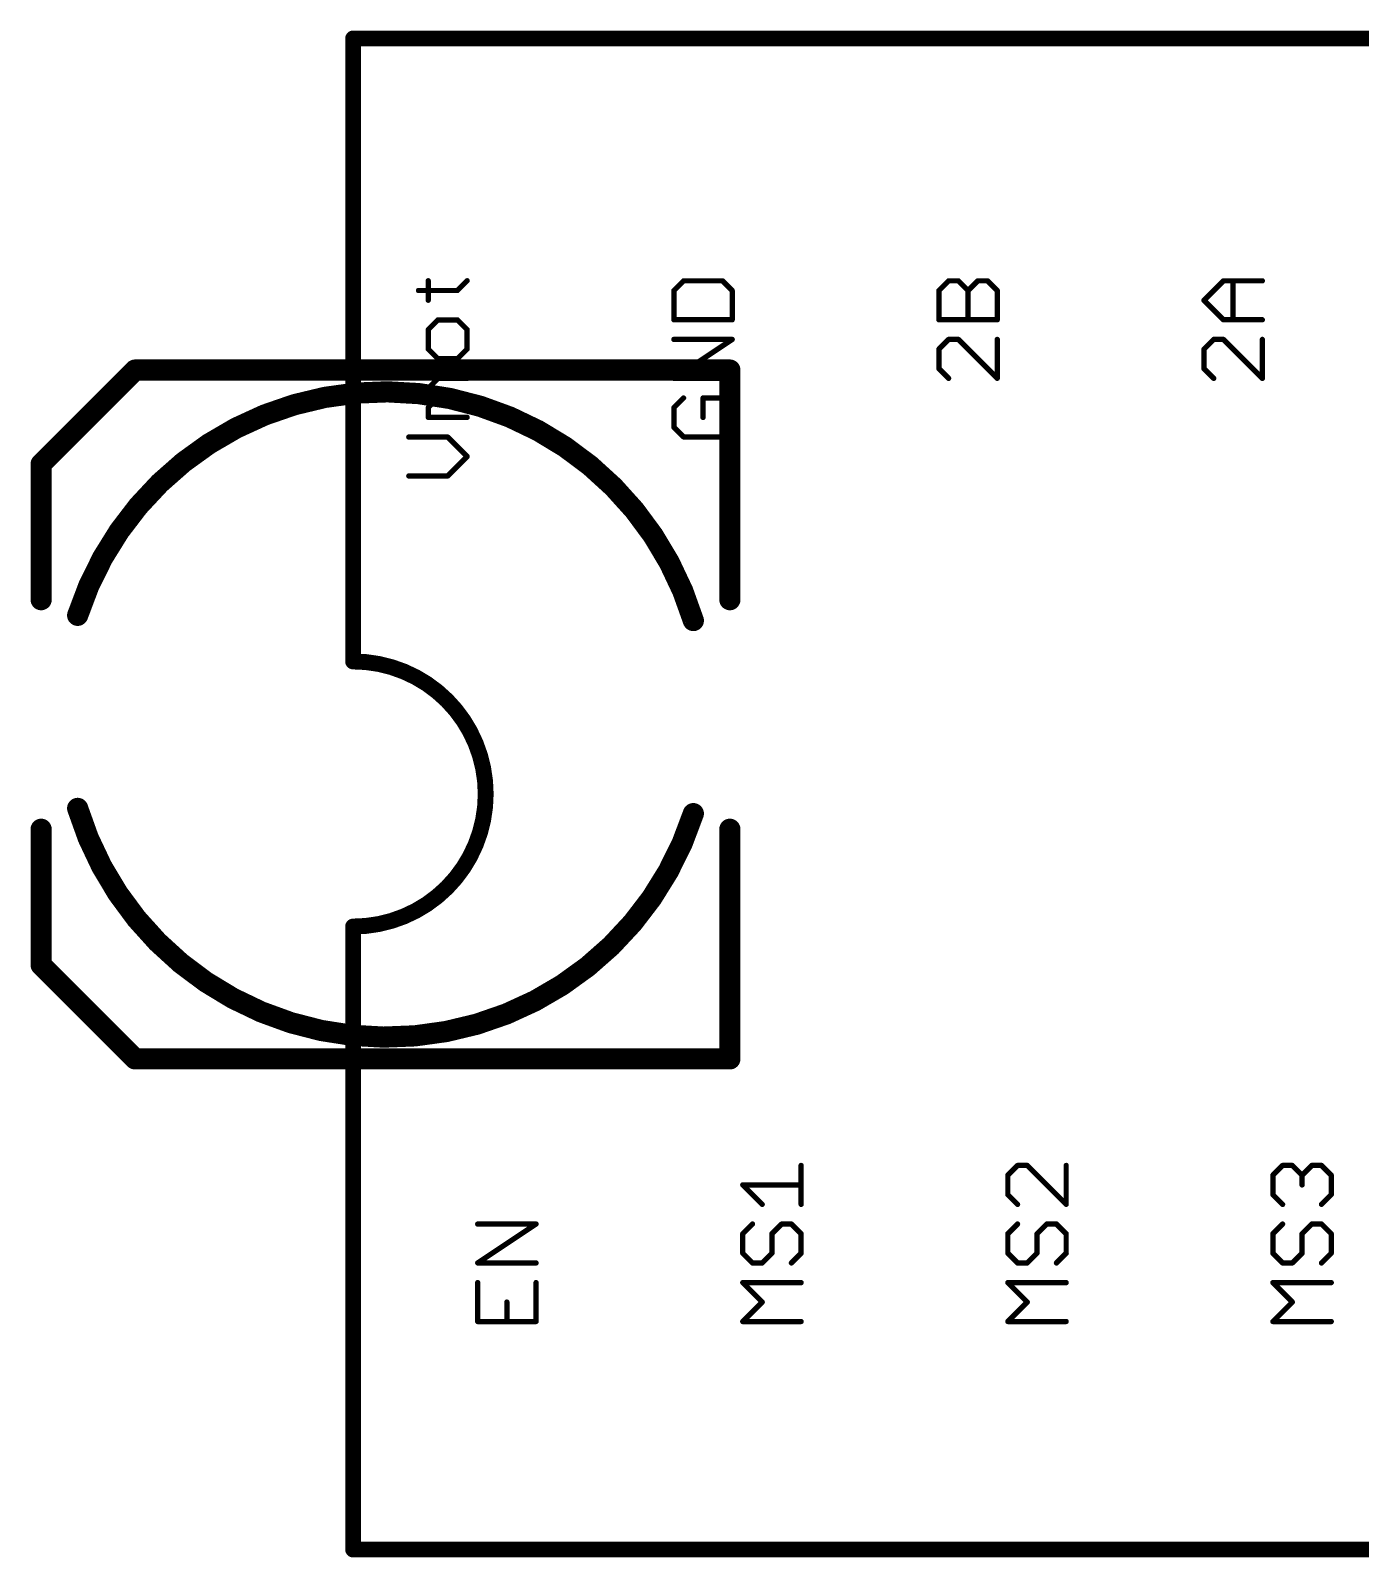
# Model space of a CAD drawing. Extents: x -5 to 102, y 0 to 80.
# Drawn here: x 17.43 to 30.17, y 35.09 to 49.73 of the extents above; entities that cross this region are included whole.
import ezdxf

# ---------------------------------------------------------------- set-up
doc = ezdxf.new("R2010")
doc.units = 0
doc.layers.add('21', color=253, linetype='CONTINUOUS')

msp = doc.modelspace()

# ---------------------------------------------------------------- linework, layer by layer
at = {"layer": '21'}
for points, const_width in [([(20.5171, 49.649), (20.5171, 43.68)], 0.1524), ([(20.5171, 49.649), (40.5831, 49.649)], 0.1524), ([(21.1433, 47.2344), (21.5161, 47.2344)], 0.0508), ([(21.2365, 47.1412), (21.2365, 47.3276)], 0.0508), ([(21.5161, 47.2344), (21.6093, 47.3276)], 0.0508), ([(23.6833, 47.3269), (23.5901, 47.2337)], 0.0508), ([(23.5901, 47.2337), (23.5901, 46.9541)], 0.0508), ([(24.0561, 47.3269), (23.6833, 47.3269)], 0.0508), ([(24.1493, 47.2337), (24.0561, 47.3269)], 0.0508), ([(24.1493, 46.9541), (24.1493, 47.2337)], 0.0508), ([(26.1301, 47.2337), (26.2233, 47.3269)], 0.0508), ([(26.1301, 46.9541), (26.1301, 47.2337)], 0.0508), ([(26.2233, 47.3269), (26.3165, 47.3269)], 0.0508), ([(26.3165, 47.3269), (26.4097, 47.2337)], 0.0508), ([(26.4097, 47.2337), (26.5029, 47.3269)], 0.0508), ([(26.4097, 46.9541), (26.4097, 47.2337)], 0.0508), ([(26.5029, 47.3269), (26.5961, 47.3269)], 0.0508), ([(26.5961, 47.3269), (26.6893, 47.2337)], 0.0508), ([(26.6893, 47.2337), (26.6893, 46.9541)], 0.0508), ([(28.6701, 47.1405), (28.8565, 47.3269)], 0.0508), ([(28.8565, 47.3269), (29.2293, 47.3269)], 0.0508), ([(28.9497, 46.9541), (28.9497, 47.3269)], 0.0508), ([(28.8565, 46.9541), (28.6701, 47.1405)], 0.0508), ([(21.3297, 46.9527), (21.2365, 46.8595)], 0.0508), ([(21.5161, 46.9527), (21.3297, 46.9527)], 0.0508), ([(21.6093, 46.8595), (21.5161, 46.9527)], 0.0508), ([(23.5901, 46.9541), (24.1493, 46.9541)], 0.0508), ([(26.6893, 46.9541), (26.1301, 46.9541)], 0.0508), ([(29.2293, 46.9541), (28.8565, 46.9541)], 0.0508), ([(21.2365, 46.8595), (21.2365, 46.6731)], 0.0508), ([(21.6093, 46.6731), (21.6093, 46.8595)], 0.0508), ([(21.2365, 46.6731), (21.3297, 46.5799)], 0.0508), ([(21.5161, 46.5799), (21.6093, 46.6731)], 0.0508), ([(23.5901, 46.3928), (24.1493, 46.7656)], 0.0508), ([(24.1493, 46.7656), (23.5901, 46.7656)], 0.0508), ([(26.2233, 46.7656), (26.1301, 46.6724)], 0.0508), ([(26.1301, 46.6724), (26.1301, 46.486)], 0.0508), ([(26.3165, 46.7656), (26.2233, 46.7656)], 0.0508), ([(26.6893, 46.3928), (26.3165, 46.7656)], 0.0508), ([(26.6893, 46.7656), (26.6893, 46.3928)], 0.0508), ([(28.7633, 46.7656), (28.6701, 46.6724)], 0.0508), ([(28.6701, 46.6724), (28.6701, 46.486)], 0.0508), ([(28.8565, 46.7656), (28.7633, 46.7656)], 0.0508), ([(29.2293, 46.3928), (28.8565, 46.7656)], 0.0508), ([(29.2293, 46.7656), (29.2293, 46.3928)], 0.0508), ([(17.527, 45.572), (18.427, 46.472)], 0.2032), ([(18.427, 46.472), (24.127, 46.472)], 0.2032), ([(21.3297, 46.5799), (21.5161, 46.5799)], 0.0508), ([(24.127, 46.472), (24.127, 44.272)], 0.2032), ([(21.2365, 46.2982), (21.3297, 46.3914)], 0.0508), ([(21.3297, 46.3914), (21.6093, 46.3914)], 0.0508), ([(24.1493, 46.3928), (23.5901, 46.3928)], 0.0508), ([(26.1301, 46.486), (26.2233, 46.3928)], 0.0508), ([(28.6701, 46.486), (28.7633, 46.3928)], 0.0508), ([(21.3297, 46.205), (21.2365, 46.2982)], 0.0508), ([(21.2365, 46.1118), (21.3297, 46.205)], 0.0508), ([(21.2365, 46.0186), (21.2365, 46.1118)], 0.0508), ([(21.3297, 46.205), (21.6093, 46.205)], 0.0508), ([(23.6833, 46.2043), (23.5901, 46.1111)], 0.0508), ([(23.5901, 46.1111), (23.5901, 45.9247)], 0.0508), ([(24.0561, 46.2043), (23.8697, 46.2043)], 0.0508), ([(23.8697, 46.2043), (23.8697, 46.0179)], 0.0508), ([(24.1493, 46.1111), (24.0561, 46.2043)], 0.0508), ([(24.1493, 45.9247), (24.1493, 46.1111)], 0.0508), ([(21.6093, 46.0186), (21.2365, 46.0186)], 0.0508), ([(23.5901, 45.9247), (23.6833, 45.8315)], 0.0508), ([(24.0561, 45.8315), (24.1493, 45.9247)], 0.0508), ([(21.4229, 45.8301), (21.0501, 45.8301)], 0.0508), ([(21.6093, 45.6437), (21.4229, 45.8301)], 0.0508), ([(23.6833, 45.8315), (24.0561, 45.8315)], 0.0508), ([(17.527, 44.272), (17.527, 45.572)], 0.2032), ([(21.4229, 45.4573), (21.6093, 45.6437)], 0.0508), ([(21.0501, 45.4573), (21.4229, 45.4573)], 0.0508), ([(17.527, 40.772), (17.527, 42.072)], 0.2032), ([(24.127, 42.072), (24.127, 39.872)], 0.2032), ([(20.5171, 41.14), (20.5171, 35.171)], 0.1524), ([(18.427, 39.872), (17.527, 40.772)], 0.2032), ([(24.127, 39.872), (18.427, 39.872)], 0.2032), ([(24.8097, 38.478), (24.8097, 38.8508)], 0.0508), ([(26.8837, 38.8508), (26.7905, 38.7576)], 0.0508), ([(26.7905, 38.7576), (26.7905, 38.5712)], 0.0508), ([(26.9769, 38.8508), (26.8837, 38.8508)], 0.0508), ([(27.3497, 38.478), (26.9769, 38.8508)], 0.0508), ([(27.3497, 38.8508), (27.3497, 38.478)], 0.0508), ([(29.3305, 38.7576), (29.4237, 38.8508)], 0.0508), ([(29.3305, 38.5712), (29.3305, 38.7576)], 0.0508), ([(29.4237, 38.8508), (29.5169, 38.8508)], 0.0508), ([(29.5169, 38.8508), (29.6101, 38.7576)], 0.0508), ([(29.6101, 38.7576), (29.7033, 38.8508)], 0.0508), ([(29.6101, 38.7576), (29.6101, 38.6644)], 0.0508), ([(29.7033, 38.8508), (29.7965, 38.8508)], 0.0508), ([(29.7965, 38.8508), (29.8897, 38.7576)], 0.0508), ([(29.8897, 38.7576), (29.8897, 38.5712)], 0.0508), ([(24.4369, 38.478), (24.2505, 38.6644)], 0.0508), ([(24.2505, 38.6644), (24.8097, 38.6644)], 0.0508), ([(26.7905, 38.5712), (26.8837, 38.478)], 0.0508), ([(29.4237, 38.478), (29.3305, 38.5712)], 0.0508), ([(29.8897, 38.5712), (29.7965, 38.478)], 0.0508), ([(21.7105, 37.9167), (22.2697, 38.2895)], 0.0508), ([(22.2697, 38.2895), (21.7105, 38.2895)], 0.0508), ([(24.3437, 38.2895), (24.2505, 38.1963)], 0.0508), ([(24.2505, 38.1963), (24.2505, 38.0099)], 0.0508), ([(24.5301, 38.1963), (24.6233, 38.2895)], 0.0508), ([(24.5301, 38.0099), (24.5301, 38.1963)], 0.0508), ([(24.6233, 38.2895), (24.7165, 38.2895)], 0.0508), ([(24.7165, 38.2895), (24.8097, 38.1963)], 0.0508), ([(24.8097, 38.1963), (24.8097, 38.0099)], 0.0508), ([(26.8837, 38.2895), (26.7905, 38.1963)], 0.0508), ([(26.7905, 38.1963), (26.7905, 38.0099)], 0.0508), ([(27.0701, 38.1963), (27.1633, 38.2895)], 0.0508), ([(27.0701, 38.0099), (27.0701, 38.1963)], 0.0508), ([(27.1633, 38.2895), (27.2565, 38.2895)], 0.0508), ([(27.2565, 38.2895), (27.3497, 38.1963)], 0.0508), ([(27.3497, 38.1963), (27.3497, 38.0099)], 0.0508), ([(29.4237, 38.2895), (29.3305, 38.1963)], 0.0508), ([(29.3305, 38.1963), (29.3305, 38.0099)], 0.0508), ([(29.6101, 38.1963), (29.7033, 38.2895)], 0.0508), ([(29.6101, 38.0099), (29.6101, 38.1963)], 0.0508), ([(29.7033, 38.2895), (29.7965, 38.2895)], 0.0508), ([(29.7965, 38.2895), (29.8897, 38.1963)], 0.0508), ([(29.8897, 38.1963), (29.8897, 38.0099)], 0.0508), ([(22.2697, 37.9167), (21.7105, 37.9167)], 0.0508), ([(24.2505, 38.0099), (24.3437, 37.9167)], 0.0508), ([(24.3437, 37.9167), (24.4369, 37.9167)], 0.0508), ([(24.4369, 37.9167), (24.5301, 38.0099)], 0.0508), ([(24.8097, 38.0099), (24.7165, 37.9167)], 0.0508), ([(26.7905, 38.0099), (26.8837, 37.9167)], 0.0508), ([(26.8837, 37.9167), (26.9769, 37.9167)], 0.0508), ([(26.9769, 37.9167), (27.0701, 38.0099)], 0.0508), ([(27.3497, 38.0099), (27.2565, 37.9167)], 0.0508), ([(29.3305, 38.0099), (29.4237, 37.9167)], 0.0508), ([(29.4237, 37.9167), (29.5169, 37.9167)], 0.0508), ([(29.5169, 37.9167), (29.6101, 38.0099)], 0.0508), ([(29.8897, 38.0099), (29.7965, 37.9167)], 0.0508), ([(21.7105, 37.7282), (21.7105, 37.3554)], 0.0508), ([(22.2697, 37.3554), (22.2697, 37.7282)], 0.0508), ([(24.4369, 37.5418), (24.2505, 37.7282)], 0.0508), ([(24.2505, 37.7282), (24.8097, 37.7282)], 0.0508), ([(26.9769, 37.5418), (26.7905, 37.7282)], 0.0508), ([(26.7905, 37.7282), (27.3497, 37.7282)], 0.0508), ([(29.5169, 37.5418), (29.3305, 37.7282)], 0.0508), ([(29.3305, 37.7282), (29.8897, 37.7282)], 0.0508), ([(21.9901, 37.3554), (21.9901, 37.5418)], 0.0508), ([(24.2505, 37.3554), (24.4369, 37.5418)], 0.0508), ([(26.7905, 37.3554), (26.9769, 37.5418)], 0.0508), ([(29.3305, 37.3554), (29.5169, 37.5418)], 0.0508), ([(21.7105, 37.3554), (22.2697, 37.3554)], 0.0508), ([(24.8097, 37.3554), (24.2505, 37.3554)], 0.0508), ([(27.3497, 37.3554), (26.7905, 37.3554)], 0.0508), ([(29.8897, 37.3554), (29.3305, 37.3554)], 0.0508), ([(20.5171, 35.171), (40.5831, 35.171)], 0.1524)]:
    msp.add_lwpolyline(points, dxfattribs=dict(at, const_width=const_width))
for points, const_width in [([(20.5552, 49.649, 1), (20.479, 49.649)], 0.0762), ([(20.5171, 49.6871, 1), (20.5171, 49.6109)], 0.0762), ([(21.1433, 47.2471, 1), (21.1433, 47.2217)], 0.0254), ([(21.2492, 47.3276, 1), (21.2238, 47.3276)], 0.0254), ([(21.5161, 47.2217, 1), (21.5161, 47.2471)], 0.0254), ([(21.6183, 47.3186, 1), (21.6003, 47.3366)], 0.0254), ([(23.6028, 47.2337, 1), (23.5774, 47.2337)], 0.0254), ([(23.6833, 47.3396, 1), (23.6833, 47.3142)], 0.0254), ([(23.6923, 47.3179, 1), (23.6743, 47.3359)], 0.0254), ([(24.0651, 47.3359, 1), (24.0471, 47.3179)], 0.0254), ([(24.0561, 47.3142, 1), (24.0561, 47.3396)], 0.0254), ([(24.162, 47.2337, 1), (24.1366, 47.2337)], 0.0254), ([(26.1428, 47.2337, 1), (26.1174, 47.2337)], 0.0254), ([(26.2233, 47.3396, 1), (26.2233, 47.3142)], 0.0254), ([(26.2323, 47.3179, 1), (26.2143, 47.3359)], 0.0254), ([(26.3255, 47.3359, 1), (26.3075, 47.3179)], 0.0254), ([(26.3165, 47.3142, 1), (26.3165, 47.3396)], 0.0254), ([(26.4224, 47.2337, 1), (26.397, 47.2337)], 0.0254), ([(26.5029, 47.3396, 1), (26.5029, 47.3142)], 0.0254), ([(26.5119, 47.3179, 1), (26.4939, 47.3359)], 0.0254), ([(26.6051, 47.3359, 1), (26.5871, 47.3179)], 0.0254), ([(26.5961, 47.3142, 1), (26.5961, 47.3396)], 0.0254), ([(26.702, 47.2337, 1), (26.6766, 47.2337)], 0.0254), ([(28.8565, 47.3396, 1), (28.8565, 47.3142)], 0.0254), ([(28.8655, 47.3179, 1), (28.8475, 47.3359)], 0.0254), ([(28.9624, 47.3269, 1), (28.937, 47.3269)], 0.0254), ([(29.2293, 47.3142, 1), (29.2293, 47.3396)], 0.0254), ([(21.2238, 47.1412, 1), (21.2492, 47.1412)], 0.0254), ([(21.5071, 47.2434, 1), (21.5251, 47.2254)], 0.0254), ([(23.5811, 47.2427, 1), (23.5991, 47.2247)], 0.0254), ([(24.1403, 47.2247, 1), (24.1583, 47.2427)], 0.0254), ([(26.1211, 47.2427, 1), (26.1391, 47.2247)], 0.0254), ([(26.4007, 47.2427, 1), (26.4187, 47.2247)], 0.0254), ([(26.4007, 47.2247, 1), (26.4187, 47.2427)], 0.0254), ([(26.6803, 47.2247, 1), (26.6983, 47.2427)], 0.0254), ([(28.6791, 47.1495, 1), (28.6611, 47.1315)], 0.0254), ([(28.6611, 47.1495, 1), (28.6791, 47.1315)], 0.0254), ([(21.3297, 46.9654, 1), (21.3297, 46.94)], 0.0254), ([(21.3387, 46.9437, 1), (21.3207, 46.9617)], 0.0254), ([(21.5251, 46.9617, 1), (21.5071, 46.9437)], 0.0254), ([(21.5161, 46.94, 1), (21.5161, 46.9654)], 0.0254), ([(23.5901, 46.9668, 1), (23.5901, 46.9414)], 0.0254), ([(23.5774, 46.9541, 1), (23.6028, 46.9541)], 0.0254), ([(24.1366, 46.9541, 1), (24.162, 46.9541)], 0.0254), ([(24.1493, 46.9414, 1), (24.1493, 46.9668)], 0.0254), ([(26.1301, 46.9668, 1), (26.1301, 46.9414)], 0.0254), ([(26.1174, 46.9541, 1), (26.1428, 46.9541)], 0.0254), ([(26.397, 46.9541, 1), (26.4224, 46.9541)], 0.0254), ([(26.6766, 46.9541, 1), (26.702, 46.9541)], 0.0254), ([(26.6893, 46.9414, 1), (26.6893, 46.9668)], 0.0254), ([(28.8565, 46.9668, 1), (28.8565, 46.9414)], 0.0254), ([(28.8475, 46.9451, 1), (28.8655, 46.9631)], 0.0254), ([(28.937, 46.9541, 1), (28.9624, 46.9541)], 0.0254), ([(29.2293, 46.9414, 1), (29.2293, 46.9668)], 0.0254), ([(21.2492, 46.8595, 1), (21.2238, 46.8595)], 0.0254), ([(21.2275, 46.8685, 1), (21.2455, 46.8505)], 0.0254), ([(21.622, 46.8595, 1), (21.5966, 46.8595)], 0.0254), ([(21.6003, 46.8505, 1), (21.6183, 46.8685)], 0.0254), ([(21.2455, 46.6821, 1), (21.2275, 46.6641)], 0.0254), ([(21.2238, 46.6731, 1), (21.2492, 46.6731)], 0.0254), ([(21.5966, 46.6731, 1), (21.622, 46.6731)], 0.0254), ([(21.6183, 46.6641, 1), (21.6003, 46.6821)], 0.0254), ([(23.5901, 46.7783, 1), (23.5901, 46.7529)], 0.0254), ([(24.1563, 46.755, 1), (24.1423, 46.7762)], 0.0254), ([(24.1493, 46.7529, 1), (24.1493, 46.7783)], 0.0254), ([(26.1428, 46.6724, 1), (26.1174, 46.6724)], 0.0254), ([(26.1211, 46.6814, 1), (26.1391, 46.6634)], 0.0254), ([(26.2233, 46.7783, 1), (26.2233, 46.7529)], 0.0254), ([(26.2323, 46.7566, 1), (26.2143, 46.7746)], 0.0254), ([(26.3255, 46.7746, 1), (26.3075, 46.7566)], 0.0254), ([(26.3165, 46.7529, 1), (26.3165, 46.7783)], 0.0254), ([(26.702, 46.7656, 1), (26.6766, 46.7656)], 0.0254), ([(28.6828, 46.6724, 1), (28.6574, 46.6724)], 0.0254), ([(28.6611, 46.6814, 1), (28.6791, 46.6634)], 0.0254), ([(28.7633, 46.7783, 1), (28.7633, 46.7529)], 0.0254), ([(28.7723, 46.7566, 1), (28.7543, 46.7746)], 0.0254), ([(28.8655, 46.7746, 1), (28.8475, 46.7566)], 0.0254), ([(28.8565, 46.7529, 1), (28.8565, 46.7783)], 0.0254), ([(29.242, 46.7656, 1), (29.2166, 46.7656)], 0.0254), ([(18.427, 46.5228, 1), (18.427, 46.4212)], 0.1016), ([(18.4629, 46.4361, 1), (18.3911, 46.5079)], 0.1016), ([(21.3297, 46.5926, 1), (21.3297, 46.5672)], 0.0254), ([(21.3207, 46.5709, 1), (21.3387, 46.5889)], 0.0254), ([(21.5071, 46.5889, 1), (21.5251, 46.5709)], 0.0254), ([(21.5161, 46.5672, 1), (21.5161, 46.5926)], 0.0254), ([(24.1778, 46.472, 1), (24.0762, 46.472)], 0.1016), ([(24.127, 46.4212, 1), (24.127, 46.5228)], 0.1016), ([(21.3297, 46.4041, 1), (21.3297, 46.3787)], 0.0254), ([(21.3387, 46.3824, 1), (21.3207, 46.4004)], 0.0254), ([(21.6093, 46.3787, 1), (21.6093, 46.4041)], 0.0254), ([(23.5901, 46.4055, 1), (23.5901, 46.3801)], 0.0254), ([(23.5831, 46.4034, 1), (23.5971, 46.3822)], 0.0254), ([(24.1493, 46.3801, 1), (24.1493, 46.4055)], 0.0254), ([(26.1391, 46.495, 1), (26.1211, 46.477)], 0.0254), ([(26.1174, 46.486, 1), (26.1428, 46.486)], 0.0254), ([(26.2143, 46.3838, 1), (26.2323, 46.4018)], 0.0254), ([(26.6766, 46.3928, 1), (26.702, 46.3928)], 0.0254), ([(26.6803, 46.3838, 1), (26.6983, 46.4018)], 0.0254), ([(28.6791, 46.495, 1), (28.6611, 46.477)], 0.0254), ([(28.6574, 46.486, 1), (28.6828, 46.486)], 0.0254), ([(28.7543, 46.3838, 1), (28.7723, 46.4018)], 0.0254), ([(29.2166, 46.3928, 1), (29.242, 46.3928)], 0.0254), ([(29.2203, 46.3838, 1), (29.2383, 46.4018)], 0.0254), ([(23.777, 44.072, 0.7344), (17.877, 44.122)], 0.2032), ([(21.2455, 46.3072, 1), (21.2275, 46.2892)], 0.0254), ([(21.2275, 46.3072, 1), (21.2455, 46.2892)], 0.0254), ([(21.2492, 46.1118, 1), (21.2238, 46.1118)], 0.0254), ([(21.2275, 46.1208, 1), (21.2455, 46.1028)], 0.0254), ([(21.3297, 46.2177, 1), (21.3297, 46.1923)], 0.0254), ([(21.3387, 46.196, 1), (21.3207, 46.214)], 0.0254), ([(21.3207, 46.196, 1), (21.3387, 46.214)], 0.0254), ([(21.6093, 46.1923, 1), (21.6093, 46.2177)], 0.0254), ([(23.6028, 46.1111, 1), (23.5774, 46.1111)], 0.0254), ([(23.5811, 46.1201, 1), (23.5991, 46.1021)], 0.0254), ([(23.6923, 46.1953, 1), (23.6743, 46.2133)], 0.0254), ([(23.8697, 46.217, 1), (23.8697, 46.1916)], 0.0254), ([(23.8824, 46.2043, 1), (23.857, 46.2043)], 0.0254), ([(24.0651, 46.2133, 1), (24.0471, 46.1953)], 0.0254), ([(24.0561, 46.1916, 1), (24.0561, 46.217)], 0.0254), ([(24.162, 46.1111, 1), (24.1366, 46.1111)], 0.0254), ([(24.1403, 46.1021, 1), (24.1583, 46.1201)], 0.0254), ([(21.2365, 46.0313, 1), (21.2365, 46.0059)], 0.0254), ([(21.2238, 46.0186, 1), (21.2492, 46.0186)], 0.0254), ([(21.6093, 46.0059, 1), (21.6093, 46.0313)], 0.0254), ([(23.5991, 45.9337, 1), (23.5811, 45.9157)], 0.0254), ([(23.857, 46.0179, 1), (23.8824, 46.0179)], 0.0254), ([(24.1583, 45.9157, 1), (24.1403, 45.9337)], 0.0254), ([(21.0501, 45.8428, 1), (21.0501, 45.8174)], 0.0254), ([(21.4319, 45.8391, 1), (21.4139, 45.8211)], 0.0254), ([(21.4229, 45.8174, 1), (21.4229, 45.8428)], 0.0254), ([(23.5774, 45.9247, 1), (23.6028, 45.9247)], 0.0254), ([(23.6833, 45.8442, 1), (23.6833, 45.8188)], 0.0254), ([(23.6743, 45.8225, 1), (23.6923, 45.8405)], 0.0254), ([(24.0471, 45.8405, 1), (24.0651, 45.8225)], 0.0254), ([(24.0561, 45.8188, 1), (24.0561, 45.8442)], 0.0254), ([(24.1366, 45.9247, 1), (24.162, 45.9247)], 0.0254), ([(17.5778, 45.572, 1), (17.4762, 45.572)], 0.1016), ([(17.4911, 45.6079, 1), (17.5629, 45.5361)], 0.1016), ([(21.6183, 45.6347, 1), (21.6003, 45.6527)], 0.0254), ([(21.6003, 45.6347, 1), (21.6183, 45.6527)], 0.0254), ([(21.0501, 45.47, 1), (21.0501, 45.4446)], 0.0254), ([(21.4139, 45.4663, 1), (21.4319, 45.4483)], 0.0254), ([(21.4229, 45.4446, 1), (21.4229, 45.47)], 0.0254), ([(17.4762, 44.272, 1), (17.5778, 44.272)], 0.1016), ([(17.8287, 44.1376, 1), (17.9253, 44.1064)], 0.1016), ([(24.0762, 44.272, 1), (24.1778, 44.272)], 0.1016), ([(23.7284, 44.0572, 1), (23.8256, 44.0868)], 0.1016), ([(20.5171, 41.14, 1), (20.5171, 43.68)], 0.1524), ([(20.5171, 43.7181, 1), (20.5171, 43.6419)], 0.0762), ([(20.479, 43.68, 1), (20.5552, 43.68)], 0.0762), ([(17.877, 42.272, 0.7344), (23.777, 42.222)], 0.2032), ([(17.9256, 42.2868, 1), (17.8284, 42.2572)], 0.1016), ([(23.8253, 42.2064, 1), (23.7287, 42.2376)], 0.1016), ([(17.5778, 42.072, 1), (17.4762, 42.072)], 0.1016), ([(24.1778, 42.072, 1), (24.0762, 42.072)], 0.1016), ([(20.5552, 41.14, 1), (20.479, 41.14)], 0.0762), ([(20.5171, 41.1781, 1), (20.5171, 41.1019)], 0.0762), ([(17.5629, 40.8079, 1), (17.4911, 40.7361)], 0.1016), ([(17.4762, 40.772, 1), (17.5778, 40.772)], 0.1016), ([(18.427, 39.9228, 1), (18.427, 39.8212)], 0.1016), ([(18.3911, 39.8361, 1), (18.4629, 39.9079)], 0.1016), ([(24.127, 39.8212, 1), (24.127, 39.9228)], 0.1016), ([(24.0762, 39.872, 1), (24.1778, 39.872)], 0.1016), ([(24.8224, 38.8508, 1), (24.797, 38.8508)], 0.0254), ([(26.8032, 38.7576, 1), (26.7778, 38.7576)], 0.0254), ([(26.7815, 38.7666, 1), (26.7995, 38.7486)], 0.0254), ([(26.8837, 38.8635, 1), (26.8837, 38.8381)], 0.0254), ([(26.8927, 38.8418, 1), (26.8747, 38.8598)], 0.0254), ([(26.9859, 38.8598, 1), (26.9679, 38.8418)], 0.0254), ([(26.9769, 38.8381, 1), (26.9769, 38.8635)], 0.0254), ([(27.3624, 38.8508, 1), (27.337, 38.8508)], 0.0254), ([(29.3432, 38.7576, 1), (29.3178, 38.7576)], 0.0254), ([(29.3215, 38.7666, 1), (29.3395, 38.7486)], 0.0254), ([(29.4237, 38.8635, 1), (29.4237, 38.8381)], 0.0254), ([(29.4327, 38.8418, 1), (29.4147, 38.8598)], 0.0254), ([(29.5259, 38.8598, 1), (29.5079, 38.8418)], 0.0254), ([(29.5169, 38.8381, 1), (29.5169, 38.8635)], 0.0254), ([(29.6228, 38.7576, 1), (29.5974, 38.7576)], 0.0254), ([(29.6011, 38.7666, 1), (29.6191, 38.7486)], 0.0254), ([(29.6011, 38.7486, 1), (29.6191, 38.7666)], 0.0254), ([(29.7033, 38.8635, 1), (29.7033, 38.8381)], 0.0254), ([(29.7123, 38.8418, 1), (29.6943, 38.8598)], 0.0254), ([(29.8055, 38.8598, 1), (29.7875, 38.8418)], 0.0254), ([(29.7965, 38.8381, 1), (29.7965, 38.8635)], 0.0254), ([(29.9024, 38.7576, 1), (29.877, 38.7576)], 0.0254), ([(29.8807, 38.7486, 1), (29.8987, 38.7666)], 0.0254), ([(24.2595, 38.6734, 1), (24.2415, 38.6554)], 0.0254), ([(24.2505, 38.6771, 1), (24.2505, 38.6517)], 0.0254), ([(24.8097, 38.6517, 1), (24.8097, 38.6771)], 0.0254), ([(29.5974, 38.6644, 1), (29.6228, 38.6644)], 0.0254), ([(24.4279, 38.469, 1), (24.4459, 38.487)], 0.0254), ([(24.797, 38.478, 1), (24.8224, 38.478)], 0.0254), ([(26.7995, 38.5802, 1), (26.7815, 38.5622)], 0.0254), ([(26.7778, 38.5712, 1), (26.8032, 38.5712)], 0.0254), ([(26.8747, 38.469, 1), (26.8927, 38.487)], 0.0254), ([(27.337, 38.478, 1), (27.3624, 38.478)], 0.0254), ([(27.3407, 38.469, 1), (27.3587, 38.487)], 0.0254), ([(29.3395, 38.5802, 1), (29.3215, 38.5622)], 0.0254), ([(29.3178, 38.5712, 1), (29.3432, 38.5712)], 0.0254), ([(29.4147, 38.469, 1), (29.4327, 38.487)], 0.0254), ([(29.7875, 38.487, 1), (29.8055, 38.469)], 0.0254), ([(29.877, 38.5712, 1), (29.9024, 38.5712)], 0.0254), ([(29.8987, 38.5622, 1), (29.8807, 38.5802)], 0.0254), ([(21.7105, 38.3022, 1), (21.7105, 38.2768)], 0.0254), ([(22.2767, 38.2789, 1), (22.2627, 38.3001)], 0.0254), ([(22.2697, 38.2768, 1), (22.2697, 38.3022)], 0.0254), ([(24.2632, 38.1963, 1), (24.2378, 38.1963)], 0.0254), ([(24.2415, 38.2053, 1), (24.2595, 38.1873)], 0.0254), ([(24.3527, 38.2805, 1), (24.3347, 38.2985)], 0.0254), ([(24.5428, 38.1963, 1), (24.5174, 38.1963)], 0.0254), ([(24.5211, 38.2053, 1), (24.5391, 38.1873)], 0.0254), ([(24.6233, 38.3022, 1), (24.6233, 38.2768)], 0.0254), ([(24.6323, 38.2805, 1), (24.6143, 38.2985)], 0.0254), ([(24.7255, 38.2985, 1), (24.7075, 38.2805)], 0.0254), ([(24.7165, 38.2768, 1), (24.7165, 38.3022)], 0.0254), ([(24.8224, 38.1963, 1), (24.797, 38.1963)], 0.0254), ([(24.8007, 38.1873, 1), (24.8187, 38.2053)], 0.0254), ([(26.8032, 38.1963, 1), (26.7778, 38.1963)], 0.0254), ([(26.7815, 38.2053, 1), (26.7995, 38.1873)], 0.0254), ([(26.8927, 38.2805, 1), (26.8747, 38.2985)], 0.0254), ([(27.0828, 38.1963, 1), (27.0574, 38.1963)], 0.0254), ([(27.0611, 38.2053, 1), (27.0791, 38.1873)], 0.0254), ([(27.1633, 38.3022, 1), (27.1633, 38.2768)], 0.0254), ([(27.1723, 38.2805, 1), (27.1543, 38.2985)], 0.0254), ([(27.2655, 38.2985, 1), (27.2475, 38.2805)], 0.0254), ([(27.2565, 38.2768, 1), (27.2565, 38.3022)], 0.0254), ([(27.3624, 38.1963, 1), (27.337, 38.1963)], 0.0254), ([(27.3407, 38.1873, 1), (27.3587, 38.2053)], 0.0254), ([(29.3432, 38.1963, 1), (29.3178, 38.1963)], 0.0254), ([(29.3215, 38.2053, 1), (29.3395, 38.1873)], 0.0254), ([(29.4327, 38.2805, 1), (29.4147, 38.2985)], 0.0254), ([(29.6228, 38.1963, 1), (29.5974, 38.1963)], 0.0254), ([(29.6011, 38.2053, 1), (29.6191, 38.1873)], 0.0254), ([(29.7033, 38.3022, 1), (29.7033, 38.2768)], 0.0254), ([(29.7123, 38.2805, 1), (29.6943, 38.2985)], 0.0254), ([(29.8055, 38.2985, 1), (29.7875, 38.2805)], 0.0254), ([(29.7965, 38.2768, 1), (29.7965, 38.3022)], 0.0254), ([(29.9024, 38.1963, 1), (29.877, 38.1963)], 0.0254), ([(29.8807, 38.1873, 1), (29.8987, 38.2053)], 0.0254), ([(21.7105, 37.9294, 1), (21.7105, 37.904)], 0.0254), ([(21.7035, 37.9273, 1), (21.7175, 37.9061)], 0.0254), ([(22.2697, 37.904, 1), (22.2697, 37.9294)], 0.0254), ([(24.2595, 38.0189, 1), (24.2415, 38.0009)], 0.0254), ([(24.2378, 38.0099, 1), (24.2632, 38.0099)], 0.0254), ([(24.3437, 37.9294, 1), (24.3437, 37.904)], 0.0254), ([(24.3347, 37.9077, 1), (24.3527, 37.9257)], 0.0254), ([(24.4279, 37.9257, 1), (24.4459, 37.9077)], 0.0254), ([(24.4369, 37.904, 1), (24.4369, 37.9294)], 0.0254), ([(24.5174, 38.0099, 1), (24.5428, 38.0099)], 0.0254), ([(24.5391, 38.0009, 1), (24.5211, 38.0189)], 0.0254), ([(24.7075, 37.9257, 1), (24.7255, 37.9077)], 0.0254), ([(24.797, 38.0099, 1), (24.8224, 38.0099)], 0.0254), ([(24.8187, 38.0009, 1), (24.8007, 38.0189)], 0.0254), ([(26.7995, 38.0189, 1), (26.7815, 38.0009)], 0.0254), ([(26.7778, 38.0099, 1), (26.8032, 38.0099)], 0.0254), ([(26.8837, 37.9294, 1), (26.8837, 37.904)], 0.0254), ([(26.8747, 37.9077, 1), (26.8927, 37.9257)], 0.0254), ([(26.9679, 37.9257, 1), (26.9859, 37.9077)], 0.0254), ([(26.9769, 37.904, 1), (26.9769, 37.9294)], 0.0254), ([(27.0574, 38.0099, 1), (27.0828, 38.0099)], 0.0254), ([(27.0791, 38.0009, 1), (27.0611, 38.0189)], 0.0254), ([(27.2475, 37.9257, 1), (27.2655, 37.9077)], 0.0254), ([(27.337, 38.0099, 1), (27.3624, 38.0099)], 0.0254), ([(27.3587, 38.0009, 1), (27.3407, 38.0189)], 0.0254), ([(29.3395, 38.0189, 1), (29.3215, 38.0009)], 0.0254), ([(29.3178, 38.0099, 1), (29.3432, 38.0099)], 0.0254), ([(29.4237, 37.9294, 1), (29.4237, 37.904)], 0.0254), ([(29.4147, 37.9077, 1), (29.4327, 37.9257)], 0.0254), ([(29.5079, 37.9257, 1), (29.5259, 37.9077)], 0.0254), ([(29.5169, 37.904, 1), (29.5169, 37.9294)], 0.0254), ([(29.5974, 38.0099, 1), (29.6228, 38.0099)], 0.0254), ([(29.6191, 38.0009, 1), (29.6011, 38.0189)], 0.0254), ([(29.7875, 37.9257, 1), (29.8055, 37.9077)], 0.0254), ([(29.877, 38.0099, 1), (29.9024, 38.0099)], 0.0254), ([(29.8987, 38.0009, 1), (29.8807, 38.0189)], 0.0254), ([(21.7232, 37.7282, 1), (21.6978, 37.7282)], 0.0254), ([(22.2824, 37.7282, 1), (22.257, 37.7282)], 0.0254), ([(24.2595, 37.7372, 1), (24.2415, 37.7192)], 0.0254), ([(24.2505, 37.7409, 1), (24.2505, 37.7155)], 0.0254), ([(24.8097, 37.7155, 1), (24.8097, 37.7409)], 0.0254), ([(26.7995, 37.7372, 1), (26.7815, 37.7192)], 0.0254), ([(26.7905, 37.7409, 1), (26.7905, 37.7155)], 0.0254), ([(27.3497, 37.7155, 1), (27.3497, 37.7409)], 0.0254), ([(29.3395, 37.7372, 1), (29.3215, 37.7192)], 0.0254), ([(29.3305, 37.7409, 1), (29.3305, 37.7155)], 0.0254), ([(29.8897, 37.7155, 1), (29.8897, 37.7409)], 0.0254), ([(22.0028, 37.5418, 1), (21.9774, 37.5418)], 0.0254), ([(24.4459, 37.5328, 1), (24.4279, 37.5508)], 0.0254), ([(24.4279, 37.5328, 1), (24.4459, 37.5508)], 0.0254), ([(26.9859, 37.5328, 1), (26.9679, 37.5508)], 0.0254), ([(26.9679, 37.5328, 1), (26.9859, 37.5508)], 0.0254), ([(29.5259, 37.5328, 1), (29.5079, 37.5508)], 0.0254), ([(29.5079, 37.5328, 1), (29.5259, 37.5508)], 0.0254), ([(21.7105, 37.3681, 1), (21.7105, 37.3427)], 0.0254), ([(21.6978, 37.3554, 1), (21.7232, 37.3554)], 0.0254), ([(21.9774, 37.3554, 1), (22.0028, 37.3554)], 0.0254), ([(22.257, 37.3554, 1), (22.2824, 37.3554)], 0.0254), ([(22.2697, 37.3427, 1), (22.2697, 37.3681)], 0.0254), ([(24.2505, 37.3681, 1), (24.2505, 37.3427)], 0.0254), ([(24.2415, 37.3644, 1), (24.2595, 37.3464)], 0.0254), ([(24.8097, 37.3427, 1), (24.8097, 37.3681)], 0.0254), ([(26.7905, 37.3681, 1), (26.7905, 37.3427)], 0.0254), ([(26.7815, 37.3644, 1), (26.7995, 37.3464)], 0.0254), ([(27.3497, 37.3427, 1), (27.3497, 37.3681)], 0.0254), ([(29.3305, 37.3681, 1), (29.3305, 37.3427)], 0.0254), ([(29.3215, 37.3644, 1), (29.3395, 37.3464)], 0.0254), ([(29.8897, 37.3427, 1), (29.8897, 37.3681)], 0.0254), ([(20.5171, 35.2091, 1), (20.5171, 35.1329)], 0.0762), ([(20.479, 35.171, 1), (20.5552, 35.171)], 0.0762)]:
    msp.add_lwpolyline(points, format="xyb", dxfattribs=dict(at, const_width=const_width))

doc.saveas('drawing.dxf')
